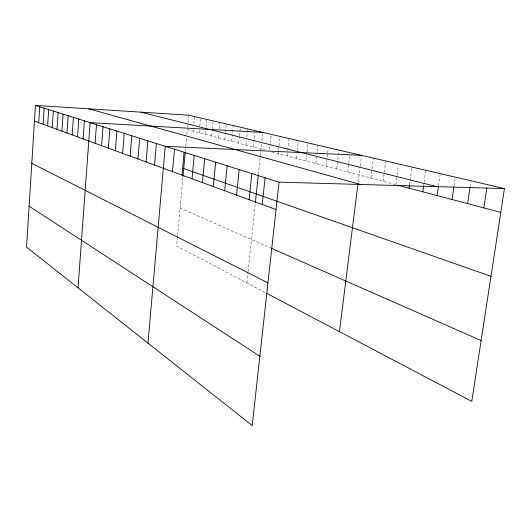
<?xml version="1.0" encoding="UTF-8"?>
<svg xmlns="http://www.w3.org/2000/svg" width="531" height="531" viewBox="0 0 531 531"><rect width="100%" height="100%" fill="white"/><g stroke="black" fill="none" stroke-linecap="round" stroke-linejoin="round"><path stroke-width="0.4" stroke-dasharray="2.65 1.99" d="M177.5 236.521L176.637 245.926L265.188 292.561M177.573 235.737L182.949 177.142M185.299 151.594L185.744 146.722M185.817 145.912L186.567 137.768M186.866 134.509L187.317 129.617L264.876 150.094M187.536 127.208L187.901 123.205M187.974 122.402L188.638 115.187M193.171 131.164L193.324 129.537M193.848 123.856L194.532 116.554M199.178 132.75L199.41 130.281M199.795 126.172L200.572 117.962M205.344 134.376L205.716 130.434M206.015 127.281L206.771 119.402M211.663 136.042L212.281 129.657M212.36 128.86L213.13 120.882M218.161 137.761L218.633 132.909M219.031 128.867L219.661 122.395M224.825 139.52L225.476 132.962M225.556 132.146L226.365 123.955M231.675 141.326L233.255 125.555M238.711 143.184L239.362 136.792M239.448 135.996L240.337 127.201M245.946 145.096L246.45 140.237M246.782 136.991L247.373 131.323M247.453 130.513L247.619 128.894M253.393 147.06L255.026 131.456M246.842 282.897L247.944 272.509M248.03 271.713L255.338 202.835M258.358 174.387L260.708 152.251M260.794 151.461L261.551 144.326M261.889 141.153L262.818 132.425M269.642 149.696L270.252 144.06M270.339 143.251L271.208 135.199M278.158 153.605L278.43 151.149M278.516 150.333L280.043 136.427M287.132 155.975L287.663 151.216M287.749 150.419L289.07 138.525M296.398 158.417L296.942 153.585M297.307 150.359L298.402 140.688M305.969 160.946L306.633 155.211M307.004 151.939L308.04 142.932M315.872 163.561L317.173 152.41M317.266 151.614L318.009 145.248M326.114 166.263L327.654 153.313M327.753 152.503L328.331 147.645M336.714 169.064L339.01 150.127M347.699 171.964L348.688 163.933M348.787 163.13L349.677 155.908M358.173 182.213L360.104 166.8M360.21 165.984L361.538 155.357M370.884 178.091L373.432 158.125M383.136 181.323L384.192 173.192M384.298 172.376L385.785 160.993M395.86 184.682L397.022 175.92M397.128 175.124L398.396 165.566M409.52 184.927L411.824 167.882M423.718 185.432L424.043 183.042M424.156 182.246L425.696 171.088M438.526 185.837L440.126 174.46M454.018 185.936L455.054 178.741M470.134 186.494L470.851 181.602M271.839 151.932L395.064 184.469M180.109 208.112L270.843 248.03"/><path stroke-width="0.8" d="M35.444 105.423L26.55 247.107L252.212 425.577L279.054 182.153L35.444 105.423L188.638 115.187L504.45 188.565L471.78 401.363L266.608 293.304M38.723 122.648L39.732 106.771M43.104 124.247L44.146 108.158M47.611 125.9L48.679 109.592M52.244 127.599L53.339 111.059M57.009 129.345L58.138 112.572M61.921 131.137L63.076 114.125M66.972 132.989L68.167 115.725M72.183 134.901L73.411 117.378M77.546 136.865L78.814 119.083M83.082 138.89L84.383 120.836M78.024 287.815L90.137 122.648L262.818 132.425M95.089 143.29L96.483 124.646M101.607 145.673L103.047 126.717M108.364 148.149L109.851 128.86M115.36 150.711L116.9 131.077M122.615 153.366L124.214 133.381M130.148 156.127L131.801 135.77M137.967 158.988L139.686 138.252M146.091 161.968L147.877 140.834M154.541 165.061L156.399 143.516M147.963 343.132L165.267 146.31L361.538 155.357M172.495 171.639L174.507 149.224M182.04 175.137L184.138 152.258M183.022 176.365L185.219 152.404M192.01 178.781L194.193 155.424M202.411 182.591L204.694 158.729M213.289 186.58L215.672 162.187M224.673 190.748L227.168 165.811M236.594 195.116L239.209 169.601M249.099 199.696L251.84 173.577M255.338 202.835L258.278 175.177M262.228 204.501L265.102 177.759M339.435 331.663L357.974 183.826M409.082 188.173L409.414 185.737M422.835 191.804L423.605 186.228M437.152 195.587L438.407 186.646M452.067 199.523L453.905 186.733M467.612 203.632L470.008 187.31M483.841 207.913L486.861 187.808M279.054 182.153L504.45 188.565M140.781 112.141L436.84 186.64M397.414 185.093L500.793 212.393M88.77 108.822L360.529 184.469M183.739 168.573L490.983 276.306M34.462 121.081L276.027 209.553M271.56 248.349L481.119 340.537M31.807 163.349L267.943 282.884M29.119 206.187L259.851 356.301"/></g></svg>
